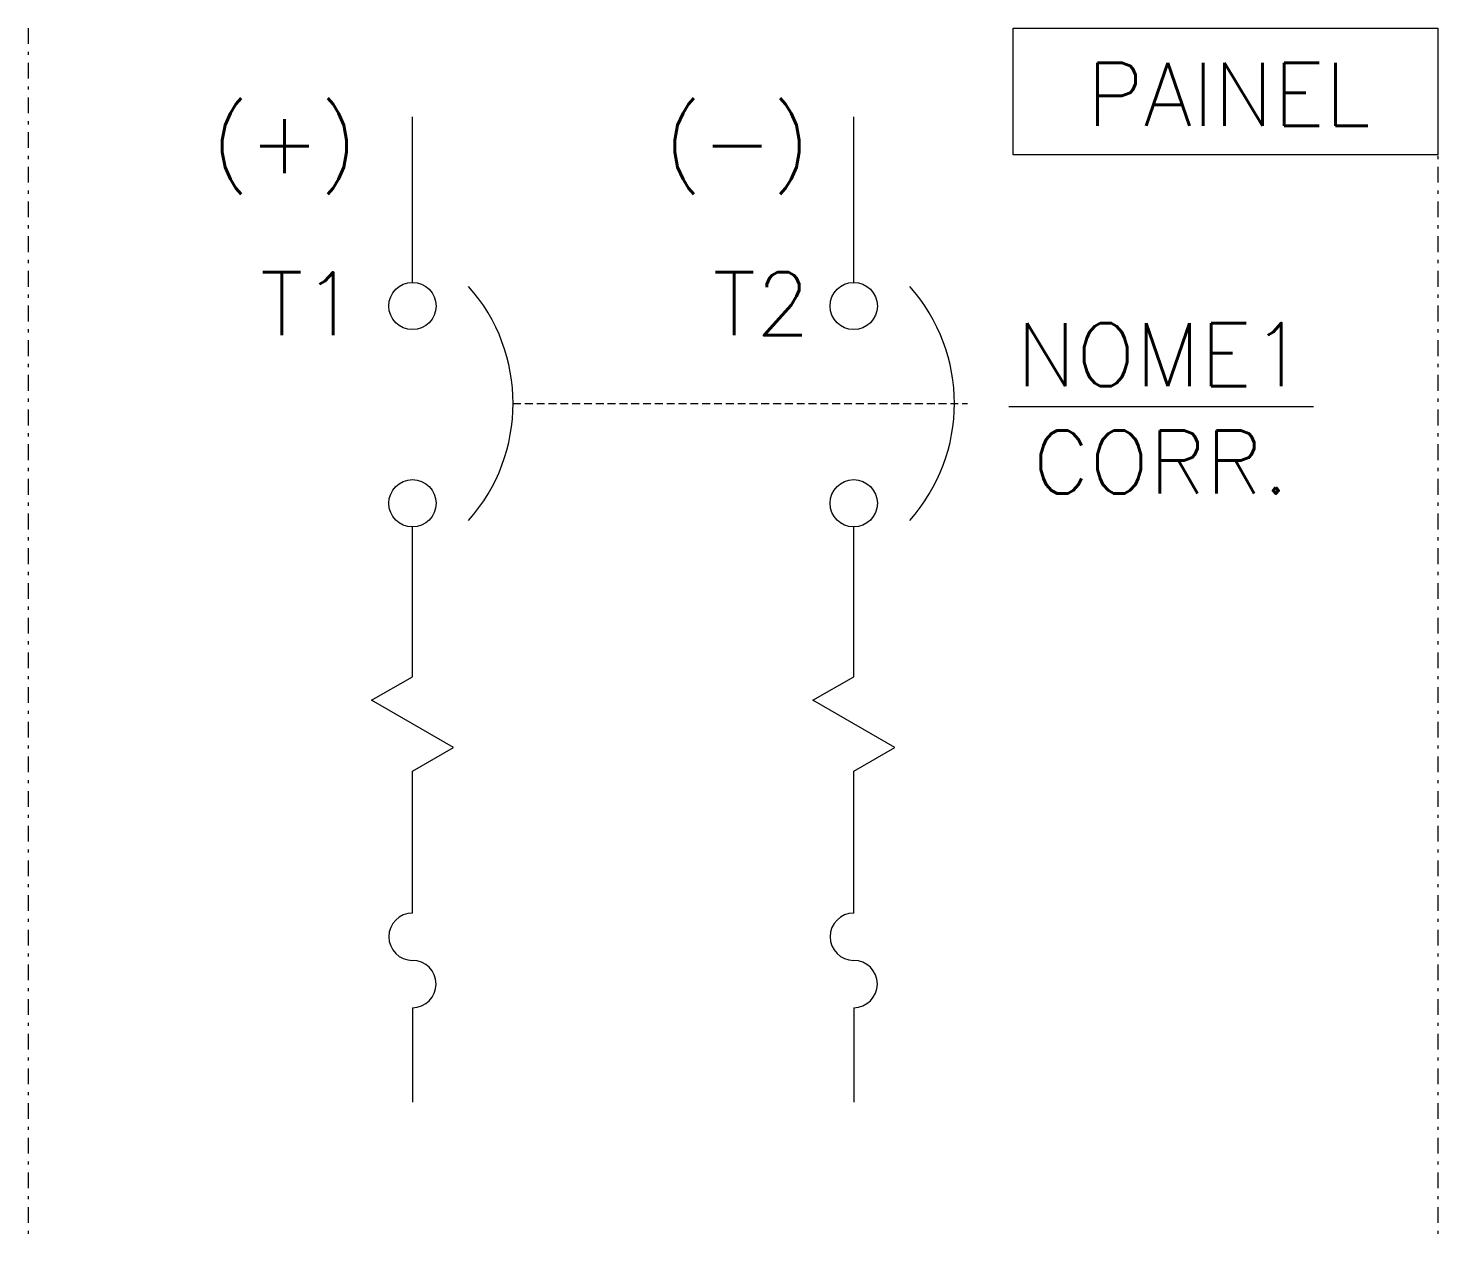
# Model space of a CAD drawing. Header units: millimetres. Extents: x 1509.2 to 1553.9, y 1153.8 to 1192.2.
import ezdxf
from ezdxf.enums import TextEntityAlignment as Align

# ---------------------------------------------------------------- set-up
doc = ezdxf.new("R2010")
doc.units = ezdxf.units.MM
doc.linetypes.add('DASHDOT', pattern=[1, 0.5, -0.25, 0, -0.25])
doc.linetypes.add('HIDDEN', pattern=[0.375, 0.25, -0.125])
doc.styles.add('ROMANS', font='romans.shx')

msp = doc.modelspace()

# ---------------------------------------------------------------- linework, layer by layer
at = {"color": 7, "linetype": 'DASHDOT'}
for p, q in [((1509.225, 1192.238), (1509.225, 1153.803)), ((1553.947, 1192.238), (1553.947, 1153.803))]:
    msp.add_line(p, q, dxfattribs=at)
for p, q in [((1540.334, 1180.238), (1549.999, 1180.238)), ((1521.416, 1161.167), (1521.416, 1158.167)), ((1535.416, 1161.167), (1535.416, 1158.167))]:
    msp.add_line(p, q)
at = {"linetype": 'Continuous'}
for p, q in [((1521.416, 1171.667), (1521.416, 1176.417)), ((1535.416, 1171.667), (1535.416, 1176.417)), ((1520.117, 1170.917), (1521.416, 1171.667)), ((1534.117, 1170.917), (1535.416, 1171.667)), ((1522.715, 1169.417), (1520.117, 1170.917)), ((1536.715, 1169.417), (1534.117, 1170.917)), ((1521.416, 1168.667), (1522.715, 1169.417)), ((1535.416, 1168.667), (1536.715, 1169.417)), ((1521.416, 1164.167), (1521.416, 1168.667)), ((1535.416, 1164.167), (1535.416, 1168.667))]:
    msp.add_line(p, q, dxfattribs=at)
msp.add_lwpolyline([(1540.478, 1192.238), (1553.947, 1192.238), (1553.947, 1188.217), (1540.478, 1188.217)], close=True)
at = {"flags": 128}
for points in [[(1521.416, 1184.175), (1521.416, 1189.425)], [(1535.416, 1184.175), (1535.416, 1189.425)]]:
    msp.add_lwpolyline(points, dxfattribs=at)
at = {"linetype": 'HIDDEN', "flags": 128}
msp.add_lwpolyline([(1524.609, 1180.335), (1539.025, 1180.335)], dxfattribs=at)
at = {"linetype": 'Continuous'}
for centre in [(1521.416, 1183.425), (1535.416, 1183.425), (1521.416, 1177.167), (1535.416, 1177.167)]:
    msp.add_circle(centre, 0.75, dxfattribs=at)
for centre, radius, start, end in [((1519.028, 1180.335), 5.581, 318.3063, 41.6937), ((1533.028, 1180.335), 5.581, 318.3063, 41.6937), ((1521.416, 1163.417), 0.75, 90, 270), ((1535.416, 1163.417), 0.75, 90, 270), ((1521.416, 1161.917), 0.75, 270, 90), ((1535.416, 1161.917), 0.75, 270, 90)]:
    msp.add_arc(centre, radius, start, end, dxfattribs=at)

# ---------------------------------------------------------------- texts
at = {"lineweight": -3, "style": 'ROMANS'}
for tag, p in [('PAINEL', (1547.312, 1190.144)), ('NOME1', (1545.166, 1181.885)), ('CORR.', (1545.166, 1178.474))]:
    msp.add_attdef(tag, text='', height=2, dxfattribs=at).set_placement(p, align=Align.MIDDLE_CENTER)
for tag, p in [('(+)', (1519.669, 1188.635)), ('(-)', (1534.028, 1188.635)), ('T1', (1519.669, 1183.496)), ('T2', (1534.028, 1183.496))]:
    msp.add_attdef(tag, text='', height=2, dxfattribs=at).set_placement(p, align=Align.MIDDLE_RIGHT)

doc.saveas('drawing.dxf')
